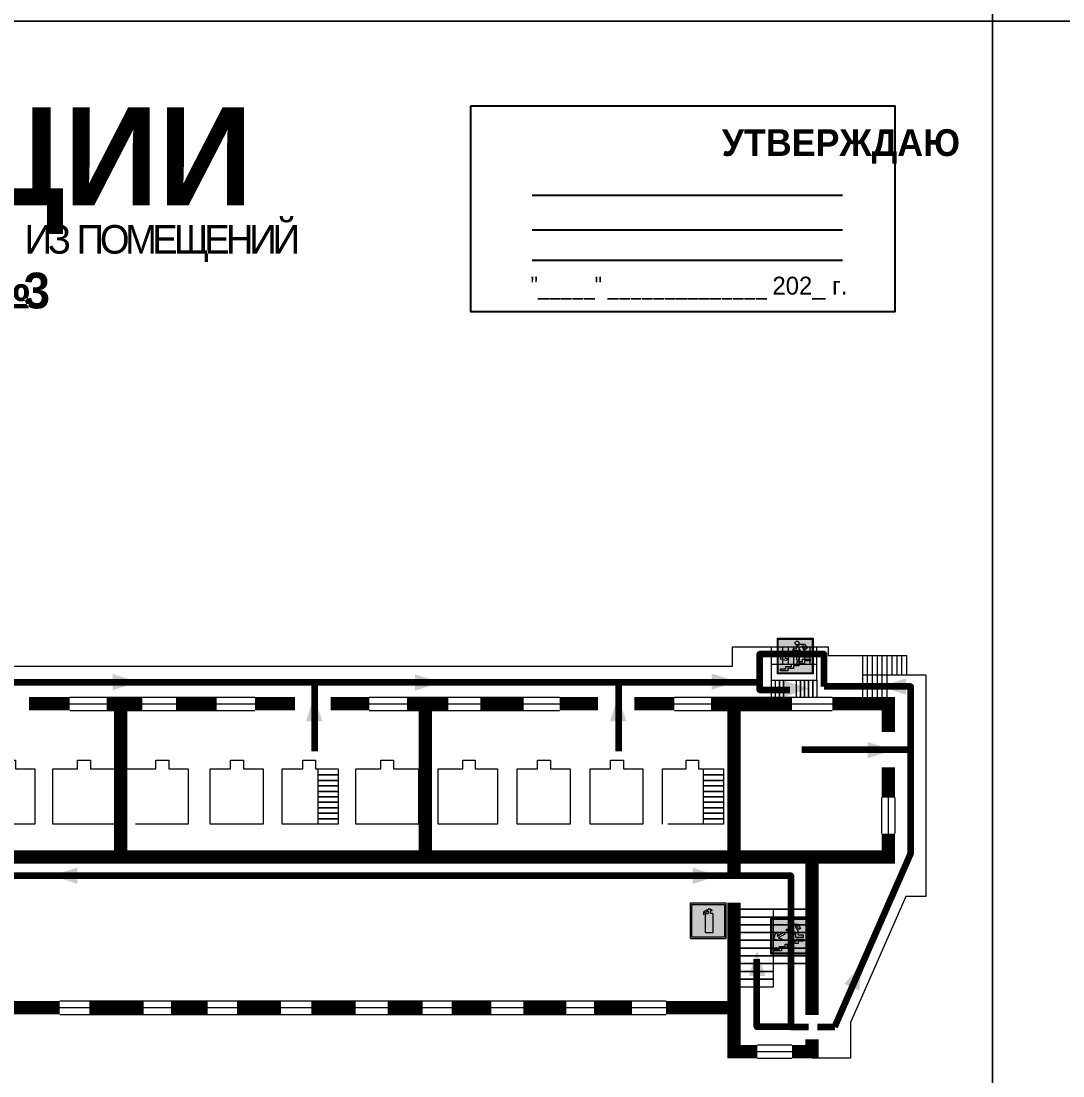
# Model space of a CAD drawing. Header units: millimetres. Extents: x 13810 to 67229, y 12374 to 21950.
# Drawn here: x 33169.7 to 33403.2, y 14704.5 to 14940.9 of the extents above; entities that cross this region are included whole.
import ezdxf

# ---------------------------------------------------------------- set-up
doc = ezdxf.new("R2010")
doc.units = ezdxf.units.MM
doc.linetypes.add('{ Wide Dash }', pattern=[12, 4, -2, 4, -2])
doc.layers.add('План_Штампы', color=7, linetype='Continuous')
doc.styles.add('обычный', font='arial.ttf')

# ---------------------------------------------------------------- blocks, each defined once
blk = doc.blocks.new('вниз 3')
at = {"lineweight": 0, "true_color": 0xffffff}
h = blk.add_hatch(color=7, dxfattribs=at)
h.dxf.hatch_style = 1
h.paths.add_polyline_path([(40997.5, -4475.69), (40997.25, -4475.28), (40995.76, -4476.15), (40995.97, -4475.23), (40995.39, -4475.56), (40995.05, -4476.83), (40996.33, -4477.17), (40996.91, -4476.83), (40996, -4476.55)], flags=0)
h.paths.add_polyline_path([(40999.81, -4473.95), (41000.22, -4473.95), (41000.64, -4474.67), (41001.03, -4474.43), (41000.46, -4473.49), (41000.42, -4473.49), (40999.43, -4473.49), (40998.68, -4473.92), (40998.68, -4474.57), (40997.88, -4474.57), (40997.88, -4475), (40999.14, -4475), (40999.14, -4474.43), (40999.14, -4474.38), (40999.59, -4475.15), (40998.72, -4475.67), (40998.72, -4477.06), (40999.24, -4477.06), (40999.24, -4475.96), (40999.95, -4475.56), (40999.95, -4476.43), (41001.61, -4476.43), (41001.61, -4475.88), (41000.47, -4475.88), (41000.47, -4475.12)], flags=0)
h.paths.add_polyline_path([(40999.2, -4473.24, 1), (40998.35, -4473.24, 1)], flags=0)
h.paths.add_polyline_path([(41000.46, -4477.26), (41001.69, -4477.26), (41001.69, -4476.84), (41000.03, -4476.84), (41000.03, -4477.39), (40998.78, -4477.39), (40998.78, -4477.95), (40997.53, -4477.95), (40997.53, -4478.5), (40996.29, -4478.5), (40996.29, -4479.06), (40995.05, -4479.06), (40995.05, -4479.48), (40995.29, -4479.48), (40996.72, -4479.48), (40996.72, -4478.92), (40997.97, -4478.92), (40997.97, -4478.36), (40999.2, -4478.36), (40999.2, -4477.81), (41000.46, -4477.81)], flags=0)
h.paths.add_polyline_path([(41002.37, -4472.17), (40994.37, -4472.17), (40994.37, -4480.17), (41002.37, -4480.17)])
h.paths.add_polyline_path([(41002.16, -4479.96), (40994.57, -4479.96), (40994.57, -4472.37), (41002.16, -4472.37)], flags=16)
h.paths.add_polyline_path([(41001.61, -4475.88), (41001.61, -4476.43), (40999.95, -4476.43), (40999.95, -4475.56), (40999.24, -4475.96), (40999.24, -4477.06), (40998.72, -4477.06), (40998.72, -4475.67), (40999.59, -4475.15), (40999.14, -4474.38), (40999.14, -4474.43), (40999.14, -4475), (40997.88, -4475), (40997.88, -4474.57), (40998.68, -4474.57), (40998.68, -4473.92), (40999.43, -4473.49), (41000.42, -4473.49), (41000.46, -4473.49), (41001.03, -4474.43), (41000.64, -4474.67), (41000.22, -4473.95), (40999.81, -4473.95), (41000.47, -4475.12), (41000.47, -4475.88)], flags=0)
h.paths.add_polyline_path([(41001.69, -4476.84), (41001.69, -4477.26), (41000.46, -4477.26), (41000.46, -4477.81), (40999.2, -4477.81), (40999.2, -4478.36), (40997.97, -4478.36), (40997.97, -4478.92), (40996.72, -4478.92), (40996.72, -4479.48), (40995.05, -4479.48), (40995.05, -4479.06), (40996.29, -4479.06), (40996.29, -4478.5), (40997.53, -4478.5), (40997.53, -4477.95), (40998.78, -4477.95), (40998.78, -4477.39), (41000.03, -4477.39), (41000.03, -4476.84)], flags=0)
h.paths.add_polyline_path([(40998.35, -4473.24, -1), (40999.2, -4473.24, -1)], flags=0)
h.paths.add_polyline_path([(40997.5, -4475.69), (40996, -4476.55), (40996.91, -4476.83), (40996.33, -4477.17), (40995.05, -4476.83), (40995.39, -4475.56), (40995.97, -4475.23), (40995.76, -4476.15), (40997.25, -4475.28)], flags=0)
at = {"lineweight": 0}
h = blk.add_hatch(color=126, dxfattribs=at)
h.dxf.hatch_style = 1
h.paths.add_polyline_path([(41002.16, -4472.37), (40994.57, -4472.37), (40994.57, -4479.96), (41002.16, -4479.96)])
h.paths.add_polyline_path([(40995.97, -4475.23), (40995.76, -4476.15), (40997.25, -4475.28), (40997.5, -4475.69), (40996, -4476.55), (40996.91, -4476.83), (40996.33, -4477.17), (40995.05, -4476.83), (40995.39, -4475.56)], flags=16)
h.paths.add_polyline_path([(40997.88, -4474.57), (40998.68, -4474.57), (40998.68, -4473.92), (40999.43, -4473.49), (41000.42, -4473.49), (41000.46, -4473.49), (41001.03, -4474.43), (41000.64, -4474.67), (41000.22, -4473.95), (40999.81, -4473.95), (41000.47, -4475.12), (41000.47, -4475.88), (41001.61, -4475.88), (41001.61, -4476.43), (40999.95, -4476.43), (40999.95, -4475.56), (40999.24, -4475.96), (40999.24, -4477.06), (40998.72, -4477.06), (40998.72, -4475.67), (40999.59, -4475.15), (40999.14, -4474.38), (40999.14, -4474.43), (40999.14, -4475), (40997.88, -4475)], flags=16)
h.paths.add_polyline_path([(40998.35, -4473.24, -1), (40999.2, -4473.24, -1)], flags=16)
h.paths.add_polyline_path([(40997.53, -4477.95), (40998.78, -4477.95), (40998.78, -4477.39), (41000.03, -4477.39), (41000.03, -4476.84), (41001.69, -4476.84), (41001.69, -4477.26), (41000.46, -4477.26), (41000.46, -4477.81), (40999.2, -4477.81), (40999.2, -4478.36), (40997.97, -4478.36), (40997.97, -4478.92), (40996.72, -4478.92), (40996.72, -4479.48), (40995.05, -4479.48), (40995.05, -4479.06), (40996.29, -4479.06), (40996.29, -4478.5), (40997.53, -4478.5)], flags=16)
at = {"lineweight": 0, "true_color": 0xffffff}
h = blk.add_hatch(color=7, dxfattribs=at)
h.dxf.hatch_style = 1
h.paths.add_polyline_path([(40999.2, -4473.24, 1), (40998.35, -4473.24, 1)])
h.paths.add_polyline_path([(40999.81, -4473.95), (41000.22, -4473.95), (41000.64, -4474.67), (41001.03, -4474.43), (41000.46, -4473.49), (41000.42, -4473.49), (40999.43, -4473.49), (40998.68, -4473.92), (40998.68, -4474.57), (40997.88, -4474.57), (40997.88, -4475), (40999.14, -4475), (40999.14, -4474.43), (40999.14, -4474.38), (40999.59, -4475.15), (40998.72, -4475.67), (40998.72, -4477.06), (40999.24, -4477.06), (40999.24, -4475.96), (40999.95, -4475.56), (40999.95, -4476.43), (41001.61, -4476.43), (41001.61, -4475.88), (41000.47, -4475.88), (41000.47, -4475.12)])
h.paths.add_polyline_path([(40999.2, -4477.81), (41000.46, -4477.81), (41000.46, -4477.26), (41001.69, -4477.26), (41001.69, -4476.84), (41000.03, -4476.84), (41000.03, -4477.39), (40998.78, -4477.39), (40998.78, -4477.95), (40997.53, -4477.95), (40997.53, -4478.5), (40996.29, -4478.5), (40996.29, -4479.06), (40995.05, -4479.06), (40995.05, -4479.48), (40995.29, -4479.48), (40996.72, -4479.48), (40996.72, -4478.92), (40997.97, -4478.92), (40997.97, -4478.36), (40999.2, -4478.36)])
h.paths.add_polyline_path([(40997.5, -4475.69), (40997.25, -4475.28), (40995.76, -4476.15), (40995.97, -4475.23), (40995.39, -4475.56), (40995.05, -4476.83), (40996.33, -4477.17), (40996.91, -4476.83), (40996, -4476.55)])
at = {"color": 126, "lineweight": 0}
for points in [[(40994.37, -4472.17), (41002.37, -4472.17), (41002.37, -4480.17), (40994.37, -4480.17)], [(40994.57, -4472.37), (41002.16, -4472.37), (41002.16, -4479.96), (40994.57, -4479.96)]]:
    blk.add_lwpolyline(points, close=True, dxfattribs=at)
for points in [[(40999.14, -4474.43), (40999.14, -4475), (40997.88, -4475), (40997.88, -4474.57), (40998.68, -4474.57), (40998.68, -4473.92), (40999.43, -4473.49), (41000.42, -4473.49), (41000.46, -4473.49), (41001.03, -4474.43), (41000.64, -4474.67), (41000.22, -4473.95), (40999.81, -4473.95), (41000.47, -4475.12), (41000.47, -4475.88), (41001.61, -4475.88), (41001.61, -4476.43), (40999.95, -4476.43), (40999.95, -4475.56), (40999.24, -4475.96), (40999.24, -4477.06), (40998.72, -4477.06), (40998.72, -4475.67), (40999.59, -4475.15), (40999.14, -4474.38), (40999.14, -4474.43)], [(40995.05, -4476.83), (40995.39, -4475.56), (40995.97, -4475.23), (40995.76, -4476.15), (40997.25, -4475.28), (40997.5, -4475.69), (40996, -4476.55), (40996.91, -4476.83), (40996.33, -4477.17), (40995.05, -4476.83)], [(40995.29, -4479.48), (40995.05, -4479.48), (40995.05, -4479.06), (40996.29, -4479.06), (40996.29, -4478.5), (40997.53, -4478.5), (40997.53, -4477.95), (40998.78, -4477.95), (40998.78, -4477.39), (41000.03, -4477.39), (41000.03, -4476.84), (41001.69, -4476.84), (41001.69, -4477.26), (41000.46, -4477.26), (41000.46, -4477.81), (40999.2, -4477.81), (40999.2, -4478.36), (40997.97, -4478.36), (40997.97, -4478.92), (40996.72, -4478.92), (40996.72, -4479.48), (40995.05, -4479.48)]]:
    blk.add_lwpolyline(points, dxfattribs=at)
blk.add_circle((40998.77, -4473.24), 0.426, dxfattribs=at)
blk = doc.blocks.new('A$C3AD82952')
at = {"true_color": 0xf5f5ff}
h = blk.add_hatch(color=7, dxfattribs=at)
h.dxf.hatch_style = 1
h.paths.add_polyline_path([(8.21, 8.73, 0.414214), (7.89, 9.05), (7.22, 9.05), (7.22, 9.92), (7.59, 9.92, 1), (7.57, 10.36), (7.22, 10.36), (7.22, 10.6), (6.43, 10.6), (6.43, 10.36), (6.01, 10.36), (4.74, 9.59), (4.74, 8.69), (4.98, 8.73), (4.98, 9.26), (6.12, 9.91), (6.43, 9.91), (6.43, 9.05), (5.76, 9.05, 0.414214), (5.44, 8.73), (5.44, 2.2), (8.21, 2.2)], flags=0)
h.paths.add_polyline_path([(12.8, 12.8), (0, 12.8), (0, 0), (12.8, 0)])
h.paths.add_polyline_path([(0.51, 12.29), (12.29, 12.29), (12.29, 0.51), (0.51, 0.51)], flags=16)
h.paths.add_polyline_path([(4.74, 9.59), (6.01, 10.36), (6.43, 10.36), (6.43, 10.6), (7.22, 10.6), (7.22, 10.36), (7.59, 10.36, -0.94586), (7.59, 9.92), (7.22, 9.92), (7.22, 9.05), (7.89, 9.05, -0.414214), (8.21, 8.73), (8.21, 2.2), (5.44, 2.2), (5.44, 8.73, -0.414214), (5.76, 9.05), (6.43, 9.05), (6.43, 9.91), (6.12, 9.91), (4.98, 9.26), (4.98, 8.73), (4.74, 8.69)], flags=0)
h = blk.add_hatch(color=242)
h.dxf.hatch_style = 1
h.paths.add_polyline_path([(12.29, 12.29), (0.51, 12.29), (0.51, 0.51), (12.29, 0.51)])
h.paths.add_polyline_path([(4.74, 8.69), (4.74, 9.59), (6.01, 10.36), (6.43, 10.36), (6.43, 10.6), (7.22, 10.6), (7.22, 10.36), (7.59, 10.36, -0.94586), (7.59, 9.92), (7.22, 9.92), (7.22, 9.05), (7.89, 9.05, -0.414214), (8.21, 8.73), (8.21, 2.2), (5.44, 2.2), (5.44, 8.73, -0.414214), (5.76, 9.05), (6.43, 9.05), (6.43, 9.91), (6.12, 9.91), (4.98, 9.26), (4.98, 8.73)], flags=16)
h = blk.add_hatch(color=7, dxfattribs=at)
h.dxf.hatch_style = 1
h.paths.add_polyline_path([(8.21, 8.73, 0.414214), (7.89, 9.05), (7.22, 9.05), (7.22, 9.92), (7.59, 9.92, 1), (7.57, 10.36), (7.22, 10.36), (7.22, 10.6), (6.43, 10.6), (6.43, 10.36), (6.01, 10.36), (4.74, 9.59), (4.74, 8.69), (4.98, 8.73), (4.98, 9.26), (6.12, 9.91), (6.43, 9.91), (6.43, 9.05), (5.76, 9.05, 0.414214), (5.44, 8.73), (5.44, 2.2), (8.21, 2.2)])
at = {"color": 242, "lineweight": 5}
for p, q in [((0, 0), (0, 12.8)), ((0, 12.8), (12.8, 12.8)), ((12.8, 0), (12.8, 12.8)), ((6.01, 10.36), (4.74, 9.59)), ((4.74, 9.59), (4.74, 8.69)), ((4.74, 8.69), (4.98, 8.73)), ((4.98, 9.26), (6.12, 9.91)), ((4.98, 8.73), (4.98, 9.26)), ((5.44, 2.2), (5.44, 8.73)), ((5.76, 9.05), (6.43, 9.05)), ((6.01, 10.36), (6.43, 10.36)), ((6.12, 9.91), (6.43, 9.91)), ((7.22, 10.6), (6.43, 10.6)), ((6.43, 10.6), (6.43, 10.36)), ((6.43, 9.91), (6.43, 9.05)), ((7.22, 10.36), (7.22, 10.6)), ((7.59, 10.36), (7.22, 10.36)), ((7.22, 9.05), (7.22, 9.92)), ((7.59, 9.92), (7.22, 9.92)), ((7.89, 9.05), (7.22, 9.05)), ((8.21, 2.2), (8.21, 8.73)), ((0, 0), (12.8, 0)), ((5.44, 2.2), (8.21, 2.2))]:
    blk.add_line(p, q, dxfattribs=at)
blk.add_lwpolyline([(0.51, 12.29), (12.29, 12.29), (12.29, 0.51), (0.51, 0.51)], close=True, dxfattribs=at)
for centre, radius, start, end in [((5.76, 8.73), 0.32, 90, 180), ((7.58, 10.14), 0.223, 273.1875, 86.8125), ((7.89, 8.73), 0.32, 0, 90)]:
    blk.add_arc(centre, radius, start, end, dxfattribs=at)

msp = doc.modelspace()

# ---------------------------------------------------------------- linework, layer by layer
at = {"color": 126, "lineweight": 0, "true_color": 0x008754}
for points in [[(32787.42, 15335.9), (33387.42, 15335.9), (33387.42, 14940.9), (32787.42, 14940.9)], [(33387.42, 15335.9), (33987.42, 15335.9), (33987.42, 14940.9), (33387.42, 14940.9)], [(33387.42, 15335.9), (33987.42, 15335.9), (33987.42, 14940.9), (33387.42, 14940.9)], [(33387.42, 15335.9), (33987.42, 15335.9), (33987.42, 14940.9), (33387.42, 14940.9)], [(32787.42, 14940.9), (33387.42, 14940.9), (33387.42, 14545.9), (32787.42, 14545.9)], [(32787.42, 14940.9), (33387.42, 14940.9), (33387.42, 14545.9), (32787.42, 14545.9)], [(32787.42, 14940.9), (33387.42, 14940.9), (33387.42, 14545.9), (32787.42, 14545.9)], [(32787.42, 14940.9), (33387.42, 14940.9), (33387.42, 14545.9), (32787.42, 14545.9)], [(33387.42, 14940.9), (33987.42, 14940.9), (33987.42, 14545.9), (33387.42, 14545.9)], [(33387.42, 14940.9), (33987.42, 14940.9), (33987.42, 14545.9), (33387.42, 14545.9)], [(33387.42, 14940.9), (33987.42, 14940.9), (33987.42, 14545.9), (33387.42, 14545.9)], [(33387.42, 14940.9), (33987.42, 14940.9), (33987.42, 14545.9), (33387.42, 14545.9)]]:
    msp.add_lwpolyline(points, close=True, dxfattribs=at)
msp.add_lwpolyline([(33270.51, 14921.92), (33365.51, 14921.92), (33365.51, 14875.71), (33270.51, 14875.71)], close=True)
for points in [[(33284.26, 14901.87), (33353.78, 14901.87)], [(33284.26, 14894.11), (33353.78, 14894.11)], [(33284.26, 14887.32), (33353.78, 14887.32)]]:
    msp.add_lwpolyline(points)
at = {"lineweight": 0}
for points in [[(32944.88, 14787.92), (32944.88, 14796.36), (33329.15, 14796.36), (33329.15, 14800.66), (33350.6, 14800.66), (33350.6, 14798.72), (33368.23, 14798.72)], [(33337.9, 14789.42), (33337.9, 14800.66)], [(33339.24, 14796.77), (33339.24, 14800.66)], [(33340.46, 14796.77), (33340.46, 14800.66)], [(33340.46, 14796.77), (33340.46, 14800.66)], [(33341.68, 14796.77), (33341.68, 14800.66)], [(33341.68, 14796.77), (33341.68, 14800.66)], [(33342.9, 14796.77), (33342.9, 14800.66)], [(33342.9, 14796.77), (33342.9, 14800.66)], [(33344.12, 14796.77), (33344.12, 14800.66)], [(33344.12, 14796.77), (33344.12, 14800.66)], [(33345.34, 14796.77), (33345.34, 14800.66)], [(33345.34, 14796.77), (33345.34, 14800.66)], [(33346.56, 14796.77), (33346.56, 14800.66)], [(33346.56, 14796.77), (33346.56, 14800.66)], [(33348.03, 14793.18), (33348.03, 14800.66)], [(33337.9, 14796.77), (33348.03, 14796.77)], [(33358.35, 14789.42), (33358.35, 14798.72)], [(33359.45, 14789.42), (33359.45, 14798.72)], [(33359.45, 14789.42), (33359.45, 14798.72)], [(33360.55, 14789.42), (33360.55, 14798.72)], [(33360.55, 14789.42), (33360.55, 14798.72)], [(33361.64, 14789.42), (33361.64, 14798.72)], [(33361.64, 14789.42), (33361.64, 14798.72)], [(33362.74, 14789.42), (33362.74, 14798.72)], [(33362.74, 14789.42), (33362.74, 14798.72)], [(33363.84, 14789.42), (33363.84, 14798.72)], [(33363.84, 14789.42), (33363.84, 14798.72)], [(33364.94, 14794.37), (33364.94, 14798.72)], [(33364.94, 14794.37), (33364.94, 14798.72)], [(33366.04, 14794.37), (33366.04, 14798.72)], [(33366.04, 14794.37), (33366.04, 14798.72)], [(33366.04, 14794.37), (33366.04, 14798.72)], [(33367.13, 14794.37), (33367.13, 14798.72)], [(33367.13, 14794.37), (33367.13, 14798.72)], [(33367.13, 14794.37), (33367.13, 14798.72)], [(33368.23, 14794.37), (33368.23, 14798.72)], [(33358.35, 14794.37), (33372.47, 14794.37), (33372.47, 14744.73), (33368.03, 14744.73), (33355.59, 14716.48), (33355.59, 14708.48), (33346.99, 14708.48)], [(33337.9, 14793.2), (33348.03, 14793.18)], [(33338.76, 14789.42), (33338.76, 14793.2)], [(33339.66, 14793.2), (33339.66, 14789.42)], [(33339.66, 14789.42), (33339.66, 14793.2)], [(33340.57, 14793.2), (33340.57, 14789.42)], [(33340.57, 14789.42), (33340.57, 14793.2)], [(33343.5, 14789.4), (33343.5, 14793.18)], [(33344.41, 14793.18), (33344.41, 14789.4)], [(33344.41, 14789.4), (33344.41, 14793.18)], [(33345.31, 14793.18), (33345.31, 14789.4)], [(33345.31, 14789.4), (33345.31, 14793.18)], [(33346.22, 14793.18), (33346.22, 14789.4)], [(33346.22, 14789.4), (33346.22, 14793.18)], [(33347.13, 14793.18), (33347.13, 14789.4)], [(33347.13, 14789.4), (33347.13, 14793.18)], [(33348.03, 14793.18), (33348.03, 14789.4)], [(33180.59, 14789.42), (33222.08, 14789.42)], [(33180.59, 14787.92), (33222.08, 14787.92)], [(33247.74, 14789.42), (33290.4, 14789.42)], [(33247.74, 14787.92), (33290.4, 14787.92)], [(33316.12, 14789.42), (33351.52, 14789.42)], [(33316.12, 14787.92), (33351.52, 14787.92)], [(33180.59, 14786.42), (33222.08, 14786.42)], [(33247.74, 14786.42), (33290.4, 14786.42)], [(33316.12, 14786.42), (33351.52, 14786.42)], [(33160.93, 14760.93), (33160.93, 14773.31), (33165.49, 14773.31), (33165.49, 14775.26), (33168.4, 14775.26), (33168.4, 14773.31), (33172.76, 14773.31), (33172.76, 14760.93), (33160.93, 14760.93)], [(33176.78, 14760.93), (33176.78, 14773.31), (33182.36, 14773.31), (33182.36, 14775.26), (33185.25, 14775.26), (33185.25, 14773.31), (33190.85, 14773.31), (33190.85, 14760.93), (33176.78, 14760.93)], [(33192.07, 14760.93), (33192.07, 14773.31), (33199.89, 14773.31), (33199.89, 14775.26), (33202.8, 14775.26), (33202.8, 14773.31), (33207.16, 14773.31), (33207.16, 14760.93), (33195.33, 14760.93)], [(33212.09, 14760.93), (33212.09, 14773.31), (33216.65, 14773.31), (33216.65, 14775.26), (33219.56, 14775.26), (33219.56, 14773.31), (33223.92, 14773.31), (33223.92, 14760.93), (33212.09, 14760.93)], [(33228.24, 14760.93), (33228.24, 14773.31), (33232.81, 14773.31), (33232.81, 14775.26), (33235.71, 14775.26), (33235.71, 14773.31), (33236.18, 14773.31), (33236.18, 14760.93), (33228.24, 14760.93)], [(33236.18, 14773.31), (33240.75, 14773.31)], [(33240.75, 14773.31), (33240.75, 14760.93)], [(33244.71, 14760.93), (33244.71, 14773.31), (33250.29, 14773.31), (33250.29, 14775.26), (33253.18, 14775.26), (33253.18, 14773.31), (33258.78, 14773.31), (33258.78, 14760.93), (33244.71, 14760.93)], [(33263.17, 14760.93), (33263.17, 14773.31), (33268.68, 14773.31), (33268.68, 14775.26), (33271.44, 14775.26), (33271.44, 14773.31), (33276.47, 14773.31), (33276.47, 14760.93), (33263.17, 14760.93)], [(33280.9, 14760.93), (33280.9, 14773.31), (33285.47, 14773.31), (33285.47, 14775.26), (33288.37, 14775.26), (33288.37, 14773.31), (33292.74, 14773.31), (33292.74, 14760.93), (33280.9, 14760.93)], [(33297.22, 14760.93), (33297.22, 14773.31), (33301.78, 14773.31), (33301.78, 14775.26), (33304.69, 14775.26), (33304.69, 14773.31), (33309.05, 14773.31), (33309.05, 14760.93), (33297.22, 14760.93)], [(33313.43, 14760.93), (33313.43, 14773.31), (33318.75, 14773.31), (33318.75, 14775.26), (33321.51, 14775.26), (33321.51, 14773.31), (33322.56, 14773.31), (33322.56, 14760.93), (33314.63, 14760.93)], [(33322.56, 14773.31), (33327.14, 14773.31)], [(33327.14, 14773.31), (33327.14, 14760.93)], [(33236.18, 14771.96), (33240.75, 14771.96)], [(33240.75, 14771.96), (33236.18, 14771.96)], [(33236.18, 14770.74), (33240.75, 14770.74)], [(33240.75, 14770.74), (33236.18, 14770.74)], [(33322.56, 14771.96), (33327.14, 14771.96)], [(33327.14, 14771.96), (33322.56, 14771.96)], [(33322.56, 14770.74), (33327.14, 14770.74)], [(33327.14, 14770.74), (33322.56, 14770.74)], [(33236.18, 14769.51), (33240.75, 14769.51)], [(33240.75, 14769.51), (33236.18, 14769.51)], [(33322.56, 14769.51), (33327.14, 14769.51)], [(33327.14, 14769.51), (33322.56, 14769.51)], [(33236.18, 14768.29), (33240.75, 14768.29)], [(33240.75, 14768.29), (33236.18, 14768.29)], [(33236.18, 14767.06), (33240.75, 14767.06)], [(33240.75, 14767.06), (33236.18, 14767.06)], [(33322.56, 14768.29), (33327.14, 14768.29)], [(33327.14, 14768.29), (33322.56, 14768.29)], [(33322.56, 14767.06), (33327.14, 14767.06)], [(33327.14, 14767.06), (33322.56, 14767.06)], [(33362.6, 14758.83), (33362.6, 14766.88)], [(33364.1, 14758.83), (33364.1, 14766.88)], [(33365.6, 14758.83), (33365.6, 14766.88)], [(33236.18, 14765.83), (33240.75, 14765.83)], [(33240.75, 14765.83), (33236.18, 14765.83)], [(33236.18, 14764.61), (33240.75, 14764.61)], [(33240.75, 14764.61), (33236.18, 14764.61)], [(33322.56, 14765.83), (33327.14, 14765.83)], [(33327.14, 14765.83), (33322.56, 14765.83)], [(33322.56, 14764.61), (33327.14, 14764.61)], [(33327.14, 14764.61), (33322.56, 14764.61)], [(33236.18, 14763.38), (33240.75, 14763.38)], [(33240.75, 14763.38), (33236.18, 14763.38)], [(33236.18, 14762.16), (33240.75, 14762.16)], [(33240.75, 14762.16), (33236.18, 14762.16)], [(33322.56, 14763.38), (33327.14, 14763.38)], [(33327.14, 14763.38), (33322.56, 14763.38)], [(33322.56, 14762.16), (33327.14, 14762.16)], [(33327.14, 14762.16), (33322.56, 14762.16)], [(33240.75, 14760.93), (33236.18, 14760.93)], [(33327.14, 14760.93), (33322.56, 14760.93)], [(33346.99, 14741.87), (33329.47, 14741.87)], [(33329.47, 14741.87), (33346.99, 14741.87)], [(33346.99, 14740.13), (33329.47, 14740.13)], [(33329.47, 14740.13), (33346.99, 14740.13)], [(33346.99, 14740.13), (33329.47, 14740.13)], [(33329.47, 14740.13), (33346.99, 14740.13)], [(33338.37, 14724.47), (33338.37, 14741.87)], [(33346.99, 14738.39), (33329.47, 14738.39)], [(33329.47, 14738.39), (33346.99, 14738.39)], [(33346.99, 14738.39), (33329.47, 14738.39)], [(33329.47, 14738.39), (33346.99, 14738.39)], [(33346.99, 14736.65), (33329.47, 14736.65)], [(33329.47, 14736.65), (33346.99, 14736.65)], [(33346.99, 14736.65), (33329.47, 14736.65)], [(33329.47, 14736.65), (33346.99, 14736.65)], [(33346.99, 14734.91), (33329.47, 14734.91)], [(33329.47, 14734.91), (33346.99, 14734.91)], [(33346.99, 14734.91), (33329.47, 14734.91)], [(33329.47, 14734.91), (33346.99, 14734.91)], [(33346.99, 14733.17), (33329.47, 14733.17)], [(33329.47, 14733.17), (33346.99, 14733.17)], [(33346.99, 14733.17), (33329.47, 14733.17)], [(33329.47, 14733.17), (33346.99, 14733.17)], [(33346.99, 14731.43), (33329.47, 14731.43)], [(33329.47, 14731.43), (33346.99, 14731.43)], [(33346.99, 14731.43), (33329.47, 14731.43)], [(33329.47, 14731.43), (33346.99, 14731.43)], [(33346.99, 14729.69), (33329.47, 14729.69)], [(33329.47, 14729.69), (33346.99, 14729.69)], [(33338.37, 14727.95), (33329.47, 14727.95)], [(33329.47, 14727.95), (33338.37, 14727.95)], [(33338.37, 14726.21), (33329.47, 14726.21)], [(33329.47, 14726.21), (33338.37, 14726.21)], [(33329.47, 14724.47), (33338.37, 14724.47)], [(33178.36, 14721.32), (33314.25, 14721.32)], [(33178.36, 14719.82), (33314.25, 14719.82)], [(33178.36, 14718.32), (33314.25, 14718.32)], [(33334.75, 14711.48), (33342.46, 14711.48)], [(33334.75, 14709.98), (33342.46, 14709.98)], [(33334.75, 14708.48), (33342.46, 14708.48)]]:
    msp.add_lwpolyline(points, dxfattribs=at)
at = {"color": 126, "lineweight": 100, "true_color": 0x008754}
for points in [[(33349.67, 14791.79), (33349.67, 14799.02), (33335.19, 14799.02), (33335.19, 14791.02), (33342.02, 14791.02)], [(32982.68, 14776.8), (32982.68, 14792.76), (33335.19, 14792.76)], [(33235.44, 14792.76), (33235.44, 14777.27)], [(33303.59, 14792.76), (33303.59, 14777.27)], [(33352.08, 14715.54), (33369.13, 14754.34), (33369.13, 14791.79), (33349.67, 14791.79)], [(33369.13, 14777.56), (33344.67, 14777.56)], [(33161.94, 14749.41), (33342.22, 14749.41), (33342.22, 14715.54), (33334.64, 14715.54), (33334.64, 14730.7)]]:
    msp.add_lwpolyline(points, dxfattribs=at)
at = {"lineweight": 0, "const_width": 3}
for points in [[(33180.59, 14787.92), (33171.48, 14787.92)], [(33196.89, 14787.92), (33188.84, 14787.92)], [(33191.99, 14787.92), (33191.99, 14753.56)], [(33213.51, 14787.92), (33204.4, 14787.92)], [(33231.08, 14787.92), (33222.08, 14787.92)], [(33247.74, 14787.92), (33239.06, 14787.92)], [(33265.42, 14787.92), (33256.21, 14787.92)], [(33260.28, 14787.92), (33260.28, 14753.56)], [(33282.35, 14787.92), (33272.62, 14787.92)], [(33298.97, 14787.92), (33290.4, 14787.92)], [(33316.12, 14787.92), (33307.12, 14787.92)], [(33342.52, 14787.92), (33324.32, 14787.92)], [(33329.47, 14787.92), (33329.47, 14750.09)], [(33364.1, 14781.58), (33364.1, 14787.92), (33351.52, 14787.92)], [(33364.1, 14766.88), (33364.1, 14773.64)], [(33364.1, 14758.83), (33364.1, 14753.56), (32954.46, 14753.56)], [(33346.99, 14718.2), (33346.99, 14753.56)], [(33329.47, 14719.82), (33329.47, 14743.32)], [(33163.8, 14719.82), (33178.36, 14719.82)], [(33185.01, 14719.82), (33197.15, 14719.82)], [(33203.27, 14719.82), (33211.5, 14719.82)], [(33218.05, 14719.82), (33227.97, 14719.82)], [(33234.72, 14719.82), (33244.65, 14719.82)], [(33251.87, 14719.82), (33259.68, 14719.82)], [(33266.22, 14719.82), (33275.09, 14719.82)], [(33282.27, 14719.82), (33291.87, 14719.82)], [(33298.1, 14719.82), (33306.65, 14719.82)], [(33314.25, 14719.82), (33329.47, 14719.82), (33329.47, 14709.98), (33334.75, 14709.98)], [(33342.46, 14709.98), (33346.99, 14709.98), (33346.99, 14712.72)]]:
    msp.add_lwpolyline(points, dxfattribs=at)
at = {"color": 126, "linetype": '{ Wide Dash }', "lineweight": 100, "true_color": 0x008754}
msp.add_lwpolyline([(33342.22, 14715.54), (33352.08, 14715.54)], dxfattribs=at)
at = {"layer": 'План_Штампы', "color": 126, "true_color": 0x008754}
for points in [[(33190.19, 14790.94), (33190.2, 14794.6), (33195.82, 14792.8)], [(33258.01, 14790.85), (33258.01, 14794.52), (33263.63, 14792.71)], [(33324.45, 14791.03), (33324.46, 14794.69), (33330.08, 14792.88)], [(33340.68, 14789.46), (33340.69, 14793.12), (33346.31, 14791.31)], [(33368.04, 14793.62), (33368.03, 14789.96), (33362.41, 14791.77)], [(33237.21, 14783.99), (33233.55, 14783.99), (33235.36, 14789.61)], [(33305.36, 14783.99), (33301.7, 14783.99), (33303.51, 14789.61)], [(33359.47, 14775.7), (33359.47, 14779.36), (33365.09, 14777.56)], [(33182.29, 14751.24), (33182.28, 14747.58), (33176.66, 14749.38)], [(33320.25, 14747.52), (33320.25, 14751.18), (33325.87, 14749.37)], [(33336.48, 14726.95), (33332.82, 14726.95), (33334.63, 14732.57)], [(33357.56, 14723.65), (33354.21, 14725.14), (33358.14, 14729.55)]]:
    msp.add_solid(points, dxfattribs=at)

# ---------------------------------------------------------------- block references
at = {"color": 126, "true_color": 0x008754}
for p in [(-7655.15, 19274.77), (-7656.6, 19212)]:
    msp.add_blockref('вниз 3', p, dxfattribs=at)
at = {"xscale": 0.625, "yscale": 0.625, "zscale": 0.625}
msp.add_blockref('A$C3AD82952', (33319.71, 14735.28), dxfattribs=at)

# ---------------------------------------------------------------- texts
at = {"lineweight": 0, "style": 'обычный'}
for s, insert, char_height, width, attachment_point in [('{\\fProxima Nova Rg|b1|i0|c204|p2;ПЛАН ЭВАКУАЦИИ}', (32944.44, 14921.59), 22, 493.8901, 1), ('\\pi-18,l18,t18;{\\fProxima Nova Rg|b1|i0|c204|p2;УТВЕРЖДАЮ\\H1.1997x; }', (33353.45, 14912.8), 6, 126.6484, 5), ('{\\fArial Narrow|b0|i0|c204|p34;"_____" ______________ \\fProxima Nova Rg|b0|i0|c204|p2;202_ г. }', (33319.41, 14881.04), 4, 78.6503, 5)]:
    msp.add_mtext(s, dxfattribs=dict(at, insert=insert, char_height=char_height, width=width, attachment_point=attachment_point))
at = {"color": 0, "lineweight": 0, "insert": (33093.83, 14889.8), "char_height": 8, "width": 449.2158, "attachment_point": 5, "style": 'обычный'}
msp.add_mtext('{\\fArial Black|b1|i0|c204|p34;\\H2x;\\T0.85;  \\fArial Narrow|b0|i0|c204|p34;\\H0.8x;\\W0.9;\\P\\fProxima Nova Rg|b0|i0|c204|p2;\\H0.5x;\\W1;\\C256;ПРИ ПОЖАРЕ  ИЛИ ДРУГИХ ЧРЕЗВЫЧАЙНЫХ СИТУАЦИЯХ  ИЗ ПОМЕЩЕНИЙ \\fProxima Nova Rg|b1|i0|c204|p2;\\H1.25x;\\P ОКН  ЦЭН:  ЗДАНИЕ ПЕРЕДЕЛА №3\\P2 ЭТАЖ}', dxfattribs=at)

doc.saveas('drawing.dxf')
